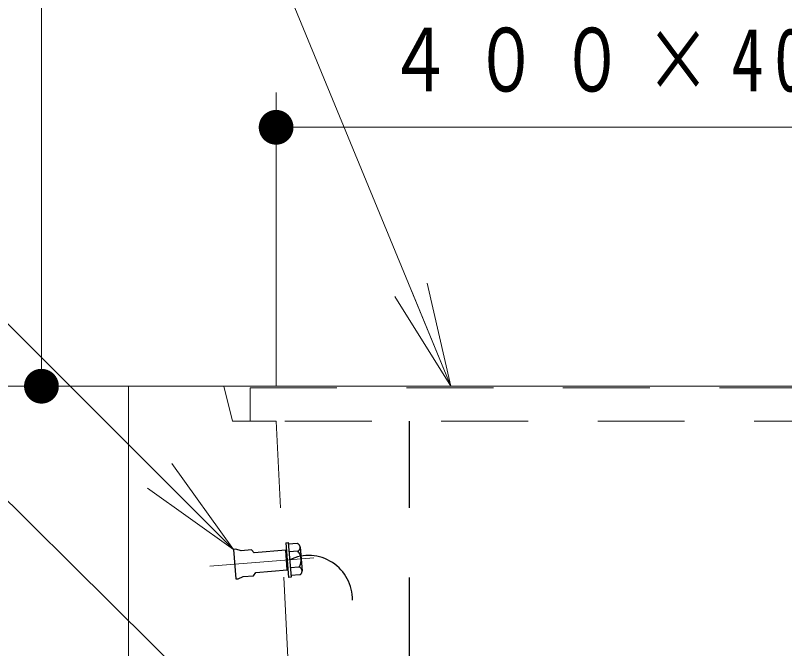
# Model space of a CAD drawing. Units: millimetres on the paper. Extents: x -385 to 0, y 0 to 267.
# Drawn here: x -201.59 to -179.47, y 96.61 to 114.82 of the extents above; entities that cross this region are included whole.
import ezdxf

# ---------------------------------------------------------------- set-up
doc = ezdxf.new("R2010")
doc.units = ezdxf.units.MM
for name, pattern in [('USER1', [4.5, 2.5, -2]), ('USER2', [6, 3, -1, 1, -1]), ('USER4', [8, 5, -3])]:
    doc.linetypes.add(name, pattern=pattern)
doc.layers.add('LY_1', color=7, linetype='Continuous', lineweight=13)
doc.styles.add('ＭＳ ゴシック', font='')
doc.styles.get('ＭＳ ゴシック').set_extended_font_data('MS Gothic')

# ---------------------------------------------------------------- blocks, each defined once
blk = doc.blocks.new('filled_dot')
at = {"color": 0, "linetype": 'Continuous', "lineweight": -2, "const_width": 1.25}
blk.add_lwpolyline([(-0.625, 0, 1), (0.625, 0, 1)], format="xyb", close=True, dxfattribs=at)

msp = doc.modelspace()

# ---------------------------------------------------------------- linework, layer by layer
at = {"layer": 'LY_1'}
for p, q in [((-200.842, 104.159), (-200.842, 131.659)), ((-194.092, 104.159), (-194.092, 112.604)), ((-194.092, 111.604), (-174.092, 111.604)), ((-189.749, 107.123), (-189.067, 104.159)), ((-189.067, 104.159), (-190.211, 106.932)), ((-189.067, 104.159), (-190.673, 106.742)), ((-197.842, 104.159), (-235.76, 104.159)), ((-197.087, 101.938), (-195.319, 99.463)), ((-195.319, 99.463), (-197.44, 101.585)), ((-195.319, 99.463), (-197.794, 101.231))]:
    msp.add_line(p, q, dxfattribs=at)
at = {"layer": 'LY_1', "color": 253, "linetype": 'USER1'}
for p, q in [((-195.592, 104.159), (-195.342, 103.159)), ((-194.092, 103.159), (-195.342, 103.159)), ((-194.092, 103.159), (-192.842, 78.159))]:
    msp.add_line(p, q, dxfattribs=at)
at = {"layer": 'LY_1', "color": 253, "linetype": 'USER4', "lineweight": 25}
for p, q in [((-193.817, 99.659), (-193.742, 99.665)), ((-193.817, 99.659), (-193.737, 98.661)), ((-193.742, 99.665), (-193.662, 98.667)), ((-193.482, 99.636), (-193.738, 99.615)), ((-193.464, 99.415), (-193.72, 99.394)), ((-193.401, 99.535), (-193.346, 98.85)), ((-193.428, 98.959), (-193.684, 98.938)), ((-193.41, 98.737), (-193.666, 98.717)), ((-193.662, 98.667), (-193.737, 98.661))]:
    msp.add_line(p, q, dxfattribs=at)
at = {"layer": 'LY_1', "color": 253, "linetype": 'USER2'}
msp.add_line((-193.008, 99.222), (-196.435, 98.948), dxfattribs=at)
at = {"layer": 'LY_1'}
for points in [[(-189.067, 104.159), (-198.694, 127.506), (-264.648, 127.506)], [(-195.319, 99.463), (-212.234, 116.378), (-262.524, 116.378)], [(-191.864, 91.002), (-209.261, 108.232), (-239.353, 108.232)], [(-169.842, 75.659), (-198.342, 75.659), (-198.342, 104.159), (-169.842, 104.159), (-169.842, 102.118)]]:
    msp.add_lwpolyline(points, dxfattribs=at)
at = {"layer": 'LY_1', "color": 40, "linetype": 'USER1'}
msp.add_lwpolyline([(-173.342, 104.109), (-173.342, 103.159), (-194.842, 103.159), (-194.842, 104.109)], close=True, dxfattribs=at)
at = {"layer": 'LY_1', "color": 4, "linetype": 'USER1', "lineweight": 25}
msp.add_lwpolyline([(-190.263, 103.159), (-190.263, 87.645), (-190.411, 87.202), (-190.854, 86.823), (-191.519, 86.97), (-191.735, 87.339), (-191.834, 88.004), (-191.856, 89.332), (-191.898, 98.003)], dxfattribs=at)
at = {"layer": 'LY_1', "color": 253, "linetype": 'USER4', "lineweight": 25}
msp.add_lwpolyline([(-194.723, 99.369), (-194.804, 99.45), (-195.101, 99.426), (-195.247, 99.469), (-195.319, 99.463), (-195.251, 98.616), (-195.179, 98.622), (-195.042, 98.687), (-194.745, 98.711), (-194.678, 98.804), (-193.77, 98.877), (-193.815, 99.441)], close=True, dxfattribs=at)
for centre, radius, start, end in [((-193.521, 99.522), 0.121, 297.9717, 71.1761), ((-193.768, 99.161), 0.396, 329.2727, 39.8752), ((-193.467, 98.844), 0.121, 297.9717, 71.1761)]:
    msp.add_arc(centre, radius, start, end, dxfattribs=at)
at = {"layer": 'LY_1', "color": 4, "linetype": 'USER4', "lineweight": 25}
msp.add_arc((-193.154, 98.035), 1.256, 358.5226, 115.8493, dxfattribs=at)

# ---------------------------------------------------------------- block references
at = {"layer": 'LY_1', "xscale": 0.4, "yscale": 0.4}
msp.add_blockref('filled_dot', (-194.092, 111.604), dxfattribs=at)
at = {"layer": 'LY_1', "xscale": 0.4, "yscale": 0.4, "rotation": 90}
msp.add_blockref('filled_dot', (-200.842, 104.159), dxfattribs=at)

# ---------------------------------------------------------------- texts
at = {"layer": 'LY_1', "insert": (-184.092, 112.604), "char_height": 1.833, "attachment_point": 8, "style": 'ＭＳ ゴシック'}
msp.add_mtext('\\T1.32;\\W0.75;４００×400', dxfattribs=at)

doc.saveas('drawing.dxf')
